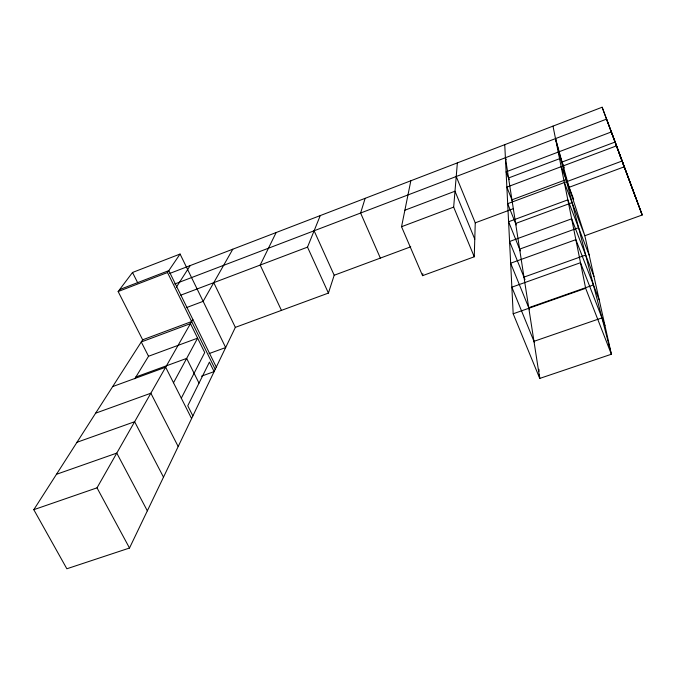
<?xml version="1.0" encoding="UTF-8"?>
<svg xmlns="http://www.w3.org/2000/svg" width="676" height="676" viewBox="0 0 676 676"><rect width="100%" height="100%" fill="white"/><g stroke="black" fill="none" stroke-linecap="round" stroke-linejoin="round"><path stroke-width="1.01" d="M410.839 180.771L401.544 226.714L422.559 275.664L474.256 256.787L475.253 222.835L456.224 176.512M474.256 256.787L453.664 207.109L457.365 162.882M422.559 275.664L422.838 273.636M365.141 198.33L360.612 213.024L380.351 258.088M191.646 321.531L142.653 339.8L33.8 509.687L66.856 568.769L129.505 548.033L235.341 327.37L328.418 293.08L334.189 275.242L314.112 230.778M328.418 293.08L307.512 247.129L320.255 215.593M276.146 232.544L260.192 265.06L281.444 310.385M181.303 398.189L204.718 352.559L190.446 323.635L141.267 341.963L148.534 356.26L134.794 378.754M173.504 382.768L197.612 338.152L148.534 356.26M33.8 509.687L97.014 487.835L192.837 319.435M232.806 249.207L203.138 301.344L186.407 307.631M176.335 287.232L190.209 265.575M142.83 340.155L118.148 291.533L167.504 272.538L180.078 254.041L225.666 347.548L209.053 353.607M118.148 291.533L132.513 272.47L180.078 254.041M119.635 289.556L168.806 270.62L216.295 367.076M169.761 273.434L602.139 107.231L642.2 215.002L584.833 235.738L611.366 354.249L539.735 378.425L513.185 313.774L504.744 144.672M174.678 284.021L606.583 119.103L642.2 215.002L629.871 182.013M180.796 295.159L307.512 247.129M404.882 210.211L454.999 191.215L474.78 239.152M508.546 177.982L560.607 158.319M562.043 162.046L615.118 142.044M401.544 226.714L453.664 207.109M616.596 145.83L506.856 187.108L512.67 201.651M511.943 199.826L566.125 179.605M622.258 160.956L507.684 203.679L516.236 225.007M564.35 182.545L584.833 235.738L569.091 187.311L624.328 166.786M334.189 275.242L410.721 246.808M475.253 222.835L513.312 208.698M515.619 223.469L572.099 202.656M135.876 376.98L186.669 358.398L199.006 383.123M112.672 386.587L165.645 367.22L191.595 418.571M519.616 249.14L578.588 227.711M95.646 413.171L150.858 393.221L178.185 446.532M201.431 376.186L214.123 371.606L209.433 362.108L187.767 405.777L192.871 415.909M523.968 277.118L585.669 255.046M76.988 442.281L134.642 421.723L163.499 477.155M528.733 307.715L593.418 284.968M56.471 474.298L116.779 453.106L147.343 510.828M513.185 313.774L585.653 288.306L552.993 126.125M533.964 341.329L601.944 317.881M97.014 487.835L129.505 548.033M132.513 272.47L137.71 282.813M167.504 272.538L215.213 369.333M213.768 282.661L235.341 327.37M534.319 342.183L511.859 287.182L580.498 262.702L604.961 325.646M529.553 309.726L510.659 263.217L575.859 239.659L599.189 299.848M524.982 279.61L509.577 241.501L571.659 218.813L593.95 276.476M520.326 250.897L508.589 221.745L567.84 199.859L589.185 255.19M509.197 179.622L506.096 171.839L611.391 131.93L635.778 197.823M506.172 159.697L505.394 157.736L539.735 378.425L539.372 374.352M585.653 288.306L611.366 354.249L555.503 138.605L569.091 187.311M561.156 166.685L573.67 199.234M558.215 152.083L564.308 167.952M619.36 153.9L629.508 181.041M602.139 107.231L624.413 167.411M538.907 369.273L539.093 371.31"/></g></svg>
